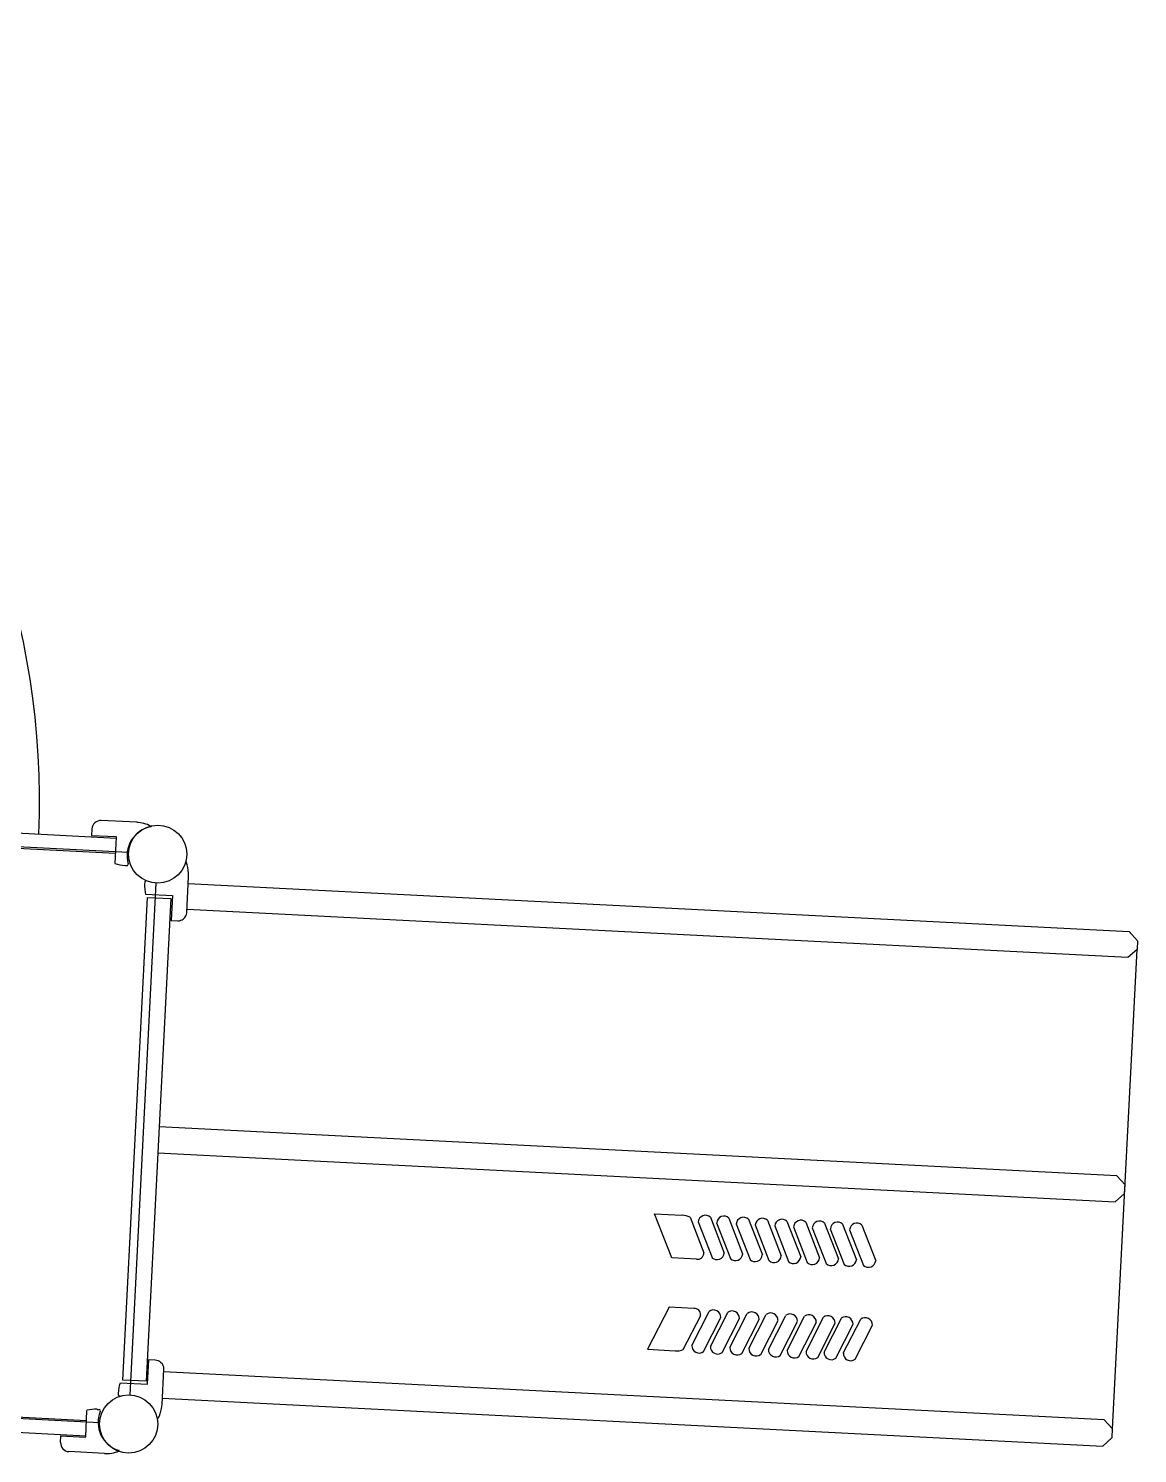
# Model space of a CAD drawing. Header units: feet. Extents: x 10084 to 13321, y 3329 to 8503.
# Drawn here: x 11200.17 to 11208.1, y 5247.31 to 5257.5 of the extents above; entities that cross this region are included whole.
import ezdxf

# ---------------------------------------------------------------- set-up
doc = ezdxf.new("R2010")
doc.units = ezdxf.units.FT
doc.header["$LTSCALE"] = 40
doc.header["$MEASUREMENT"] = 0
doc.layers.add('amenity center', color=31, linetype='Continuous')

msp = doc.modelspace()

# ---------------------------------------------------------------- linework, layer by layer
at = {"layer": 'amenity center', "color": 7, "ltscale": 100}
for p, q in [((11197.299, 5251.889), (11200.794, 5251.71)), ((11200.941, 5251.823), (11200.686, 5251.836)), ((11200.883, 5251.606), (11197.221, 5251.793)), ((11197.293, 5251.779), (11200.789, 5251.601)), ((11200.62, 5251.776), (11200.618, 5251.729)), ((11200.618, 5251.729), (11200.792, 5251.721)), ((11200.795, 5251.718), (11200.785, 5251.528)), ((11200.857, 5251.514), (11200.87, 5251.513)), ((11200.894, 5247.725), (11201.081, 5251.387)), ((11207.921, 5247.483), (11208.096, 5250.913)), ((11204.899, 5248.997), (11204.997, 5248.742)), ((11205.045, 5248.997), (11205.143, 5248.741)), ((11205.177, 5248.99), (11205.275, 5248.735)), ((11205.317, 5248.983), (11205.416, 5248.727)), ((11205.453, 5248.976), (11205.551, 5248.721)), ((11204.957, 5248.963), (11205.056, 5248.708)), ((11205.089, 5248.956), (11205.188, 5248.701)), ((11205.229, 5248.949), (11205.328, 5248.694)), ((11205.365, 5248.942), (11205.463, 5248.687)), ((11205.504, 5248.935), (11205.603, 5248.68)), ((11205.592, 5248.969), (11205.69, 5248.713)), ((11205.639, 5248.928), (11205.737, 5248.673)), ((11205.727, 5248.962), (11205.825, 5248.707)), ((11205.773, 5248.921), (11205.872, 5248.666)), ((11205.861, 5248.955), (11205.96, 5248.7)), ((11205.902, 5248.914), (11206.001, 5248.659)), ((11205.99, 5248.948), (11206.088, 5248.693)), ((11206.04, 5248.907), (11206.139, 5248.652)), ((11206.128, 5248.941), (11206.227, 5248.686)), ((11204.85, 5248.05), (11204.975, 5248.294)), ((11204.912, 5248.079), (11205.036, 5248.323)), ((11204.996, 5248.036), (11205.12, 5248.28)), ((11205.044, 5248.072), (11205.168, 5248.316)), ((11205.128, 5248.029), (11205.252, 5248.273)), ((11205.184, 5248.065), (11205.308, 5248.309)), ((11205.268, 5248.022), (11205.392, 5248.266)), ((11205.32, 5248.058), (11205.444, 5248.302)), ((11205.404, 5248.015), (11205.528, 5248.259)), ((11205.459, 5248.051), (11205.583, 5248.295)), ((11205.594, 5248.044), (11205.718, 5248.288)), ((11205.728, 5248.037), (11205.853, 5248.281)), ((11205.857, 5248.031), (11205.981, 5248.274)), ((11205.995, 5248.024), (11206.119, 5248.267)), ((11205.543, 5248.008), (11205.667, 5248.252)), ((11205.677, 5248.001), (11205.802, 5248.245)), ((11205.812, 5247.994), (11205.936, 5248.238)), ((11205.941, 5247.988), (11206.065, 5248.232)), ((11206.079, 5247.981), (11206.203, 5248.225)), ((11197.013, 5247.715), (11200.675, 5247.528)), ((11197.086, 5247.721), (11200.582, 5247.543)), ((11197.081, 5247.612), (11200.576, 5247.433)), ((11200.576, 5247.426), (11200.585, 5247.615)), ((11200.658, 5247.622), (11200.671, 5247.622)), ((11207.917, 5247.42), (11207.921, 5247.483)), ((11200.396, 5247.385), (11200.398, 5247.432)), ((11200.398, 5247.432), (11200.573, 5247.423)), ((11200.71, 5247.307), (11200.455, 5247.32))]:
    msp.add_line(p, q, dxfattribs=at)
at = {"layer": 'amenity center', "color": 7, "ltscale": 100, "flags": 128}
for points in [[(11201.011, 5251.403), (11201.008, 5251.404), (11201.005, 5251.403), (11201.003, 5251.402), (11201.001, 5251.4), (11200.999, 5251.398), (11200.998, 5251.396), (11200.998, 5251.394), (11200.997, 5251.381), (11200.997, 5251.368), (11200.997, 5251.368), (11200.998, 5251.341), (11201.001, 5251.322), (11201.004, 5251.308), (11201.196, 5251.299), (11201.187, 5251.121), (11201.234, 5251.119), (11201.246, 5251.119), (11201.256, 5251.122), (11201.265, 5251.125), (11201.274, 5251.13), (11201.285, 5251.141), (11201.293, 5251.153), (11201.297, 5251.163), (11201.299, 5251.178), (11201.312, 5251.432), (11201.312, 5251.46), (11201.31, 5251.481), (11201.307, 5251.5), (11201.302, 5251.518), (11201.296, 5251.535), (11201.293, 5251.538), (11201.291, 5251.537)], [(11201.309, 5251.386), (11208.039, 5251.042), (11208.099, 5250.975), (11208.096, 5250.913), (11208.03, 5250.855), (11201.301, 5251.199)], [(11201.092, 5249.457), (11207.94, 5249.108), (11208.006, 5249.166), (11208.01, 5249.23), (11207.95, 5249.294), (11201.101, 5249.644)], [(11204.944, 5248.698), (11204.768, 5248.707), (11204.645, 5249.021), (11204.841, 5249.012)], [(11204.926, 5248.344), (11204.75, 5248.353), (11204.595, 5248.052), (11204.792, 5248.042)], [(11200.823, 5247.717), (11200.82, 5247.717), (11200.817, 5247.717), (11200.815, 5247.719), (11200.813, 5247.721), (11200.811, 5247.723), (11200.81, 5247.725), (11200.81, 5247.728), (11200.811, 5247.74), (11200.812, 5247.753), (11200.816, 5247.78), (11200.821, 5247.799), (11200.825, 5247.812), (11201.018, 5247.802), (11201.027, 5247.979), (11201.073, 5247.977), (11201.085, 5247.975), (11201.095, 5247.972), (11201.104, 5247.967), (11201.112, 5247.961), (11201.122, 5247.95), (11201.129, 5247.937), (11201.132, 5247.926), (11201.133, 5247.911), (11201.12, 5247.657), (11201.117, 5247.629), (11201.112, 5247.609), (11201.107, 5247.59), (11201.101, 5247.573), (11201.093, 5247.556), (11201.09, 5247.554), (11201.088, 5247.555)], [(11201.122, 5247.703), (11207.851, 5247.359), (11207.917, 5247.42), (11207.921, 5247.483), (11207.861, 5247.547), (11201.133, 5247.891)]]:
    msp.add_lwpolyline(points, dxfattribs=at)
msp.add_lwpolyline([(11200.842, 5247.832), (11201.018, 5251.286), (11201.185, 5251.278), (11201.008, 5247.824)], close=True, dxfattribs=at)
at = {"layer": 'amenity center', "color": 7, "ltscale": 100}
for centre in [(11201.091, 5251.595), (11200.883, 5247.517)]:
    msp.add_circle(centre, 0.208, dxfattribs=at)
for centre, radius, start, end in [((11194.715, 5251.982), 5.531, 357.4814, 86.6699), ((11200.683, 5251.773), 0.0625, 87.0756, 177.0756), ((11201.08, 5251.586), 0.208, 100.7305, 196.5468), ((11200.928, 5251.573), 0.25, 62.8518, 87.0756), ((11201.041, 5251.793), 0.0025, 280.7305, 62.8518), ((11200.792, 5251.718), 0.0025, 357.0756, 87.0756), ((11200.87, 5251.764), 0.25, 250.1996, 267.0756), ((11200.87, 5251.524), 0.0104, 267.0756, 16.5468), ((11204.846, 5248.905), 0.106, 59.9288, 92.2991), ((11205.009, 5248.959), 0.0519, 46.0059, 176.2477), ((11205.141, 5248.953), 0.0519, 46.0059, 176.2476), ((11205.281, 5248.945), 0.0519, 46.0059, 176.2476), ((11205.417, 5248.938), 0.0519, 46.0059, 176.2476), ((11205.556, 5248.931), 0.0519, 46.0059, 176.2476), ((11205.691, 5248.924), 0.0519, 46.0059, 176.2476), ((11205.825, 5248.918), 0.0519, 46.0059, 176.2476), ((11205.954, 5248.911), 0.0519, 46.0059, 176.2476), ((11206.092, 5248.904), 0.0519, 46.0059, 176.2476), ((11204.953, 5248.741), 0.0445, 258.6717, 0.8913), ((11205.091, 5248.746), 0.0525, 227.4657, 354.7879), ((11205.223, 5248.739), 0.0525, 227.4657, 354.7879), ((11205.363, 5248.732), 0.0525, 227.4657, 354.7879), ((11205.499, 5248.725), 0.0525, 227.4657, 354.7879), ((11205.638, 5248.718), 0.0525, 227.4657, 354.7879), ((11205.773, 5248.711), 0.0525, 227.4657, 354.7879), ((11205.908, 5248.704), 0.0525, 227.4657, 354.7879), ((11206.036, 5248.698), 0.0525, 227.4657, 354.7879), ((11206.174, 5248.691), 0.0525, 227.4657, 354.7879), ((11204.93, 5248.3), 0.0445, 353.26, 95.4795), ((11205.067, 5248.281), 0.0525, 359.3634, 126.6856), ((11205.199, 5248.274), 0.0525, 359.3634, 126.6856), ((11205.34, 5248.267), 0.0525, 359.3634, 126.6856), ((11205.475, 5248.26), 0.0525, 359.3634, 126.6856), ((11205.614, 5248.253), 0.0525, 359.3634, 126.6856), ((11205.749, 5248.246), 0.0525, 359.3634, 126.6856), ((11205.884, 5248.239), 0.0525, 359.3634, 126.6856), ((11206.012, 5248.232), 0.0525, 359.3634, 126.6856), ((11206.151, 5248.225), 0.0525, 359.3634, 126.6856), ((11204.964, 5248.077), 0.0519, 177.9038, 308.1456), ((11205.096, 5248.07), 0.0519, 177.9038, 308.1456), ((11205.236, 5248.063), 0.0519, 177.9038, 308.1456), ((11205.371, 5248.056), 0.0519, 177.9038, 308.1456), ((11204.807, 5248.147), 0.106, 261.8521, 294.2225), ((11205.511, 5248.049), 0.0519, 177.9038, 308.1456), ((11205.645, 5248.042), 0.0519, 177.9038, 308.1456), ((11205.78, 5248.035), 0.0519, 177.9038, 308.1456), ((11205.909, 5248.029), 0.0519, 177.9038, 308.1456), ((11206.047, 5248.022), 0.0519, 177.9038, 308.1456), ((11200.645, 5247.373), 0.25, 87.0756, 103.9517), ((11200.873, 5247.528), 0.208, 157.6044, 253.4207), ((11200.671, 5247.611), 0.0104, 337.6044, 87.0756), ((11200.459, 5247.382), 0.0625, 177.0756, 267.0756), ((11200.573, 5247.426), 0.0025, 267.0756, 357.0756), ((11200.723, 5247.556), 0.25, 267.0756, 291.2994), ((11200.813, 5247.326), 0.0025, 291.2994, 73.4207)]:
    msp.add_arc(centre, radius, start, end, dxfattribs=at)

doc.saveas('drawing.dxf')
